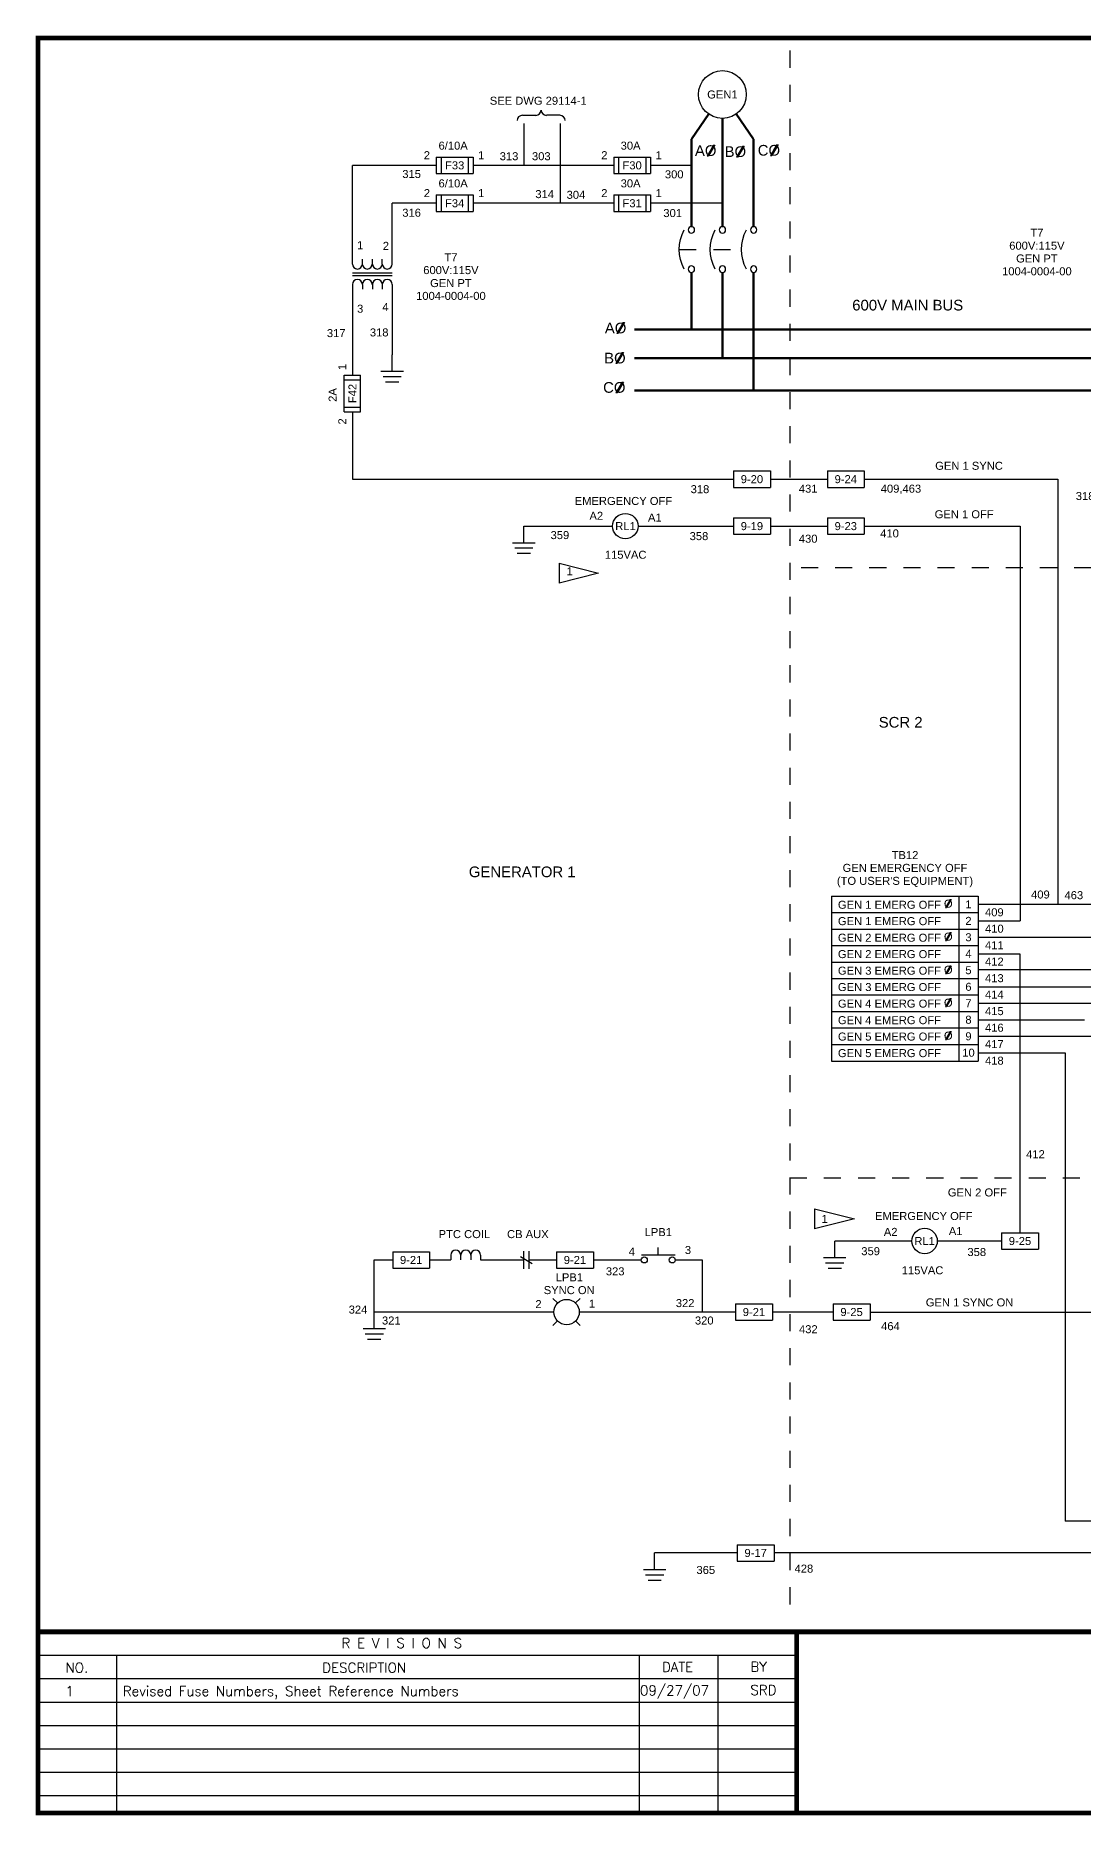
# Model space of a CAD drawing. Extents: x 0.9 to 17.5, y -2.3 to 8.2.
# Drawn here: x 0.86 to 7, y -2.25 to 8.17 of the extents above; entities that cross this region are included whole.
import ezdxf
from ezdxf.enums import TextEntityAlignment as Align

# ---------------------------------------------------------------- set-up
doc = ezdxf.new("R2010")
doc.units = 0
doc.header["$MEASUREMENT"] = 0
doc.linetypes.add('DASHED2', pattern=[0.375, 0.25, -0.125])
doc.layers.get('0').update_dxf_attribs({"linetype": 'CONTINUOUS'})
doc.layers.add('DRAWING', color=7, linetype='CONTINUOUS')
doc.styles.add('ROMAND', font='ROMAND.shx')
doc.styles.get("Standard").update_dxf_attribs({"font": 'ARIAL.TTF'})

# ---------------------------------------------------------------- blocks, each defined once
blk = doc.blocks.new('A_phase')
h = blk.add_hatch(color=256)
h.paths.add_polyline_path([(0.1, -0.033), (0.108, -0.033), (0.145, 0.031), (0.137, 0.031)], flags=16)
h.paths.add_polyline_path([(0.01, -0.05), (0.165, -0.05), (0.165, 0.047), (0.01, 0.047)], flags=9)
for p, q in [((0.137, 0.031), (0.1, -0.033)), ((0.145, 0.031), (0.108, -0.033)), ((0.137, 0.031), (0.145, 0.031)), ((0.108, -0.033), (0.1, -0.033))]:
    blk.add_line(p, q)
blk.add_text('AO', height=0.0625).set_placement((0.029, -0.032))
blk = doc.blocks.new('B_phase')
h = blk.add_hatch(color=256)
h.paths.add_polyline_path([(0.094, -0.031), (0.101, -0.031), (0.139, 0.033), (0.131, 0.033)], flags=16)
h.paths.add_polyline_path([(0.01, -0.048), (0.158, -0.048), (0.158, 0.049), (0.01, 0.049)], flags=9)
for p, q in [((0.131, 0.033), (0.094, -0.031)), ((0.139, 0.033), (0.101, -0.031)), ((0.131, 0.033), (0.139, 0.033)), ((0.101, -0.031), (0.094, -0.031))]:
    blk.add_line(p, q)
blk.add_text('BO', height=0.0625).set_placement((0.025, -0.03))
blk = doc.blocks.new('connection')
blk.add_circle((0.074, 0), 0.0744)
blk = doc.blocks.new('CircuitBreaker')
blk.add_arc((-0.172, -0.134), 0.243, 331.7071, 28.2929)
at = {"xscale": 0.25, "yscale": 0.25, "zscale": 0.25}
for p in [(-0.019, -0.019), (-0.019, -0.249)]:
    blk.add_blockref('connection', p, dxfattribs=at)
blk = doc.blocks.new('C_phase')
h = blk.add_hatch(color=256)
h.paths.add_polyline_path([(0.099, -0.026), (0.107, -0.026), (0.144, 0.038), (0.136, 0.038)], flags=16)
h.paths.add_polyline_path([(0.013, -0.043), (0.168, -0.043), (0.168, 0.054), (0.013, 0.054)], flags=9)
for p, q in [((0.136, 0.038), (0.099, -0.026)), ((0.144, 0.038), (0.107, -0.026)), ((0.136, 0.038), (0.144, 0.038)), ((0.107, -0.026), (0.099, -0.026))]:
    blk.add_line(p, q)
blk.add_text('CO', height=0.0625).set_placement((0.025, -0.025))
blk = doc.blocks.new('gnd')
for p, q in [((0, -0.099), (0, 0)), ((0.066, -0.099), (-0.066, -0.099)), ((0.053, -0.13), (-0.053, -0.13)), ((0.039, -0.161), (-0.039, -0.161))]:
    blk.add_line(p, q)
blk = doc.blocks.new('_phase_symbol')
h = blk.add_hatch(color=256)
h.paths.add_polyline_path([(0.018, -0.034), (0.026, -0.034), (0.063, 0.03), (0.055, 0.03)], flags=16)
h.paths.add_polyline_path([(-0.072, -0.05), (0.083, -0.05), (0.083, 0.047), (-0.072, 0.047)], flags=9)
for p, q in [((0.055, 0.03), (0.018, -0.034)), ((0.063, 0.03), (0.026, -0.034)), ((0.055, 0.03), (0.063, 0.03)), ((0.026, -0.034), (0.018, -0.034))]:
    blk.add_line(p, q)
blk.add_text('O', height=0.0625).set_placement((0.007, -0.033))
blk = doc.blocks.new('N_C_contact')
for p, q in [((0.051, 0.031), (-0.051, 0.031)), ((0.051, 0), (-0.051, 0)), ((-0.02, -0.019), (0.02, 0.05))]:
    blk.add_line(p, q)

msp = doc.modelspace()

# ---------------------------------------------------------------- linework, layer by layer
at = {"color": 7}
for p, q in [((0.878, -1.175), (0.878, -2.236)), ((0.878, -1.312), (5.324, -1.312)), ((1.339, -1.312), (1.339, -2.236)), ((4.402, -1.312), (4.402, -2.236)), ((4.863, -1.312), (4.863, -2.236)), ((0.878, -1.449), (5.324, -1.449)), ((0.878, -1.449), (5.324, -1.449)), ((0.878, -1.586), (5.324, -1.586)), ((0.878, -1.586), (5.324, -1.586)), ((0.878, -1.723), (5.324, -1.723)), ((0.878, -1.86), (5.324, -1.86)), ((0.878, -1.997), (5.324, -1.997)), ((0.878, -2.134), (5.324, -2.134))]:
    msp.add_line(p, q, dxfattribs=at)
at = {"color": 7, "const_width": 0.0288}
msp.add_lwpolyline([(17.511, -2.236), (17.511, 8.16), (0.878, 8.16), (0.878, -2.236)], close=True, dxfattribs=at)
for points in [[(0.878, -1.175), (17.511, -1.175)], [(5.324, -1.175), (5.324, -2.236)]]:
    msp.add_lwpolyline(points, dxfattribs=at)
at = {"layer": 'DRAWING', "color": 7, "linetype": 'DASHED2', "ltscale": 0.25}
for p, q in [((5.284, 8.086), (5.284, -1.075)), ((9.45, 5.057), (5.284, 5.057)), ((5.284, 1.485), (9.45, 1.485))]:
    msp.add_line(p, q, dxfattribs=at)
at = {"layer": 'DRAWING', "color": 7}
for p, q in [((3.827, 7.738), (3.827, 7.738)), ((3.686, 7.676), (3.686, 7.676)), ((3.717, 7.707), (3.795, 7.707)), ((3.727, 7.414), (3.727, 7.659)), ((3.936, 7.707), (3.858, 7.707)), ((3.941, 7.192), (3.941, 7.659)), ((2.721, 6.836), (2.721, 7.414)), ((3.212, 7.414), (2.721, 7.414)), ((3.212, 7.462), (3.428, 7.462)), ((3.212, 7.462), (3.212, 7.366)), ((3.241, 7.462), (3.241, 7.366)), ((3.4, 7.462), (3.4, 7.366)), ((3.428, 7.462), (3.428, 7.366)), ((4.252, 7.414), (3.428, 7.414)), ((4.252, 7.462), (4.468, 7.462)), ((4.252, 7.462), (4.252, 7.366)), ((4.281, 7.462), (4.281, 7.366)), ((4.44, 7.462), (4.44, 7.366)), ((4.468, 7.462), (4.468, 7.366)), ((4.707, 7.414), (4.468, 7.414)), ((3.212, 7.366), (3.428, 7.366)), ((4.252, 7.366), (4.468, 7.366)), ((3.212, 7.241), (3.428, 7.241)), ((3.212, 7.241), (3.212, 7.144)), ((3.241, 7.241), (3.241, 7.144)), ((3.4, 7.241), (3.4, 7.144)), ((3.428, 7.241), (3.428, 7.144)), ((4.252, 7.241), (4.468, 7.241)), ((4.252, 7.241), (4.252, 7.144)), ((4.281, 7.241), (4.281, 7.144)), ((4.44, 7.241), (4.44, 7.144)), ((4.468, 7.241), (4.468, 7.144)), ((2.954, 6.836), (2.954, 7.192)), ((3.212, 7.192), (2.954, 7.192)), ((3.212, 7.144), (3.428, 7.144)), ((4.252, 7.192), (3.428, 7.192)), ((4.252, 7.144), (4.468, 7.144)), ((4.889, 7.192), (4.468, 7.192)), ((2.721, 6.785), (2.954, 6.785)), ((2.779, 6.836), (2.779, 6.865)), ((2.838, 6.836), (2.838, 6.865)), ((2.896, 6.836), (2.896, 6.865)), ((2.721, 6.768), (2.954, 6.768)), ((2.721, 6.717), (2.721, 6.186)), ((2.779, 6.717), (2.779, 6.688)), ((2.838, 6.717), (2.838, 6.688)), ((2.896, 6.717), (2.896, 6.688)), ((2.954, 6.717), (2.954, 6.305)), ((2.672, 5.97), (2.672, 6.186)), ((2.672, 6.186), (2.769, 6.186)), ((2.672, 6.157), (2.769, 6.157)), ((2.769, 5.97), (2.769, 6.186)), ((2.672, 5.998), (2.769, 5.998)), ((2.672, 5.97), (2.769, 5.97)), ((2.721, 5.97), (2.721, 5.576)), ((2.721, 5.576), (4.954, 5.576)), ((4.954, 5.624), (5.17, 5.624)), ((4.954, 5.624), (4.954, 5.528)), ((4.954, 5.528), (5.17, 5.528)), ((5.17, 5.624), (5.17, 5.528)), ((5.17, 5.576), (5.504, 5.576)), ((5.504, 5.624), (5.504, 5.528)), ((5.504, 5.624), (5.72, 5.624)), ((5.504, 5.528), (5.72, 5.528)), ((5.72, 5.624), (5.72, 5.528)), ((5.72, 5.576), (6.854, 5.576)), ((6.854, 5.576), (6.854, 3.086)), ((4.954, 5.35), (4.954, 5.253)), ((4.954, 5.35), (5.17, 5.35)), ((5.17, 5.35), (5.17, 5.253)), ((5.504, 5.35), (5.72, 5.35)), ((5.504, 5.35), (5.504, 5.253)), ((5.72, 5.35), (5.72, 5.253)), ((3.725, 5.301), (4.246, 5.301)), ((4.395, 5.301), (4.954, 5.301)), ((4.954, 5.253), (5.17, 5.253)), ((5.17, 5.301), (5.504, 5.301)), ((5.504, 5.253), (5.72, 5.253)), ((5.72, 5.301), (6.634, 5.301)), ((6.634, 5.301), (6.634, 2.989)), ((3.932, 5.085), (3.932, 4.967)), ((3.932, 5.085), (4.163, 5.026)), ((4.163, 5.026), (3.932, 4.967)), ((5.529, 3.134), (5.529, 2.168)), ((5.529, 3.134), (6.388, 3.134)), ((6.274, 3.134), (6.274, 2.168)), ((6.388, 3.134), (6.388, 2.168)), ((5.529, 3.038), (6.388, 3.038)), ((6.388, 3.086), (7.798, 3.086)), ((6.388, 3.086), (6.575, 3.086)), ((5.529, 2.941), (6.388, 2.941)), ((6.388, 2.989), (6.634, 2.989)), ((5.529, 2.845), (6.388, 2.845)), ((6.388, 2.893), (7.798, 2.893)), ((5.529, 2.748), (6.388, 2.748)), ((6.388, 2.796), (6.633, 2.796)), ((6.633, 2.796), (6.633, 1.162)), ((5.529, 2.651), (6.388, 2.651)), ((6.388, 2.705), (7.798, 2.705)), ((5.529, 2.555), (6.388, 2.555)), ((6.388, 2.603), (7.126, 2.603)), ((6.388, 2.507), (7.798, 2.507)), ((5.529, 2.458), (6.388, 2.458)), ((6.388, 2.41), (7.012, 2.41)), ((5.529, 2.362), (6.388, 2.362)), ((6.388, 2.313), (7.798, 2.313)), ((5.529, 2.265), (6.388, 2.265)), ((6.388, 2.217), (6.898, 2.217)), ((6.898, 2.217), (6.898, -0.527)), ((5.529, 2.168), (6.388, 2.168)), ((5.429, 1.303), (5.429, 1.185)), ((5.429, 1.303), (5.664, 1.244)), ((5.664, 1.244), (5.429, 1.185)), ((6.525, 1.162), (6.741, 1.162)), ((6.525, 1.162), (6.525, 1.066)), ((6.741, 1.162), (6.741, 1.066)), ((2.957, 1.051), (3.173, 1.051)), ((2.957, 1.051), (2.957, 0.955)), ((3.173, 1.051), (3.173, 0.955)), ((3.917, 1.051), (4.133, 1.051)), ((3.917, 1.051), (3.917, 0.955)), ((4.133, 1.051), (4.133, 0.955)), ((4.513, 1.033), (4.513, 1.077)), ((6, 1.114), (5.547, 1.114)), ((6.525, 1.114), (6.149, 1.114)), ((6.525, 1.066), (6.741, 1.066)), ((2.849, 0.698), (2.849, 1.003)), ((2.849, 1.003), (2.957, 1.003)), ((2.957, 0.955), (3.173, 0.955)), ((3.173, 1.003), (3.297, 1.003)), ((3.297, 1.032), (3.297, 1.003)), ((3.355, 1.032), (3.355, 1.003)), ((3.414, 1.032), (3.414, 1.003)), ((3.472, 1.032), (3.472, 1.003)), ((3.472, 1.003), (3.725, 1.003)), ((3.757, 1.003), (3.917, 1.003)), ((3.917, 0.955), (4.133, 0.955)), ((4.133, 1.003), (4.414, 1.003)), ((4.414, 1.033), (4.613, 1.033)), ((4.613, 1.003), (4.771, 1.003)), ((4.771, 1.003), (4.771, 0.698)), ((3.923, 0.751), (3.896, 0.778)), ((4.028, 0.751), (4.055, 0.778)), ((4.966, 0.747), (5.182, 0.747)), ((4.966, 0.747), (4.966, 0.65)), ((5.182, 0.747), (5.182, 0.65)), ((5.538, 0.747), (5.754, 0.747)), ((5.538, 0.747), (5.538, 0.65)), ((5.754, 0.747), (5.754, 0.65)), ((3.901, 0.698), (2.849, 0.698)), ((3.923, 0.646), (3.896, 0.619)), ((4.028, 0.646), (4.055, 0.619)), ((4.966, 0.698), (4.05, 0.698)), ((4.966, 0.65), (5.182, 0.65)), ((5.538, 0.698), (5.182, 0.698)), ((5.538, 0.65), (5.754, 0.65)), ((5.754, 0.698), (8.804, 0.698)), ((12.595, -0.527), (6.898, -0.527)), ((4.976, -0.713), (4.492, -0.713)), ((4.976, -0.665), (5.192, -0.665)), ((4.976, -0.665), (4.976, -0.761)), ((5.192, -0.665), (5.192, -0.761)), ((12.595, -0.713), (5.192, -0.713)), ((4.976, -0.761), (5.192, -0.761))]:
    msp.add_line(p, q, dxfattribs=at)
at = {"layer": 'DRAWING', "color": 7, "lineweight": 50}
for p, q in [((4.809, 7.715), (4.707, 7.568)), ((4.97, 7.715), (5.072, 7.568)), ((4.889, 7.689), (4.889, 7.055)), ((4.707, 7.568), (4.707, 7.055)), ((5.072, 7.568), (5.072, 7.055)), ((4.707, 6.788), (4.707, 6.453)), ((4.889, 6.788), (4.889, 6.284)), ((5.072, 6.788), (5.072, 6.095)), ((4.373, 6.453), (13.189, 6.453)), ((4.373, 6.284), (13.189, 6.284)), ((4.373, 6.095), (13.189, 6.095))]:
    msp.add_line(p, q, dxfattribs=at)
at = {"layer": 'DRAWING', "color": 7, "linetype": 'DASHED2', "ltscale": 0.09375}
msp.add_line((4.636, 6.921), (5.001, 6.921), dxfattribs=at)
at = {"layer": 'DRAWING', "color": 7}
for centre, radius in [((4.889, 7.829), 0.14), ((4.431, 1.003), 0.0176), ((4.595, 1.003), 0.0176)]:
    msp.add_circle(centre, radius, dxfattribs=at)
for centre, radius, start, end in [((3.795, 7.738), 0.0312, 270, 0), ((3.858, 7.738), 0.0312, 180, 270), ((3.717, 7.676), 0.0312, 90, 180), ((3.936, 7.676), 0.0312, 0, 90), ((2.75, 6.836), 0.0292, 180, 0), ((2.808, 6.836), 0.0292, 180, 0), ((2.867, 6.836), 0.0292, 180, 0), ((2.925, 6.836), 0.0292, 180, 0), ((2.75, 6.717), 0.0292, 0, 180), ((2.808, 6.717), 0.0292, 0, 180), ((2.867, 6.717), 0.0292, 0, 180), ((2.925, 6.717), 0.0292, 0, 180), ((3.326, 1.032), 0.0292, 0, 180), ((3.385, 1.032), 0.0292, 0, 180), ((3.443, 1.032), 0.0292, 0, 180)]:
    msp.add_arc(centre, radius, start, end, dxfattribs=at)

# ---------------------------------------------------------------- block references
for name, p in [('A_phase', (4.699, 7.501)), ('B_phase', (4.877, 7.493)), ('C_phase', (5.071, 7.496)), ('A_phase', (4.171, 6.462)), ('gnd', (2.954, 6.305)), ('B_phase', (4.171, 6.284)), ('C_phase', (4.165, 6.107)), ('connection', (4.246, 5.301)), ('gnd', (3.725, 5.301)), ('gnd', (5.547, 1.114)), ('gnd', (2.849, 0.698)), ('gnd', (4.492, -0.713))]:
    msp.add_blockref(name, p, dxfattribs=at)
at = {"layer": 'DRAWING', "color": 7, "xscale": -1}
for p in [(4.707, 7.055), (4.889, 7.055), (5.072, 7.055)]:
    msp.add_blockref('CircuitBreaker', p, dxfattribs=at)
at = {"layer": 'DRAWING', "color": 7, "xscale": 0.75, "yscale": 0.75, "zscale": 0.75}
for p in [(6.182, 3.091), (6.182, 2.898), (6.182, 2.704), (6.182, 2.511), (6.182, 2.318)]:
    msp.add_blockref('_phase_symbol', p, dxfattribs=at)
at = {"layer": 'DRAWING', "color": 7}
for name, p, rotation in [('connection', (6.074, 1.04), 90), ('N_C_contact', (3.725, 1.003), 270), ('connection', (3.976, 0.624), 90)]:
    msp.add_blockref(name, p, dxfattribs=dict(at, rotation=rotation))

# ---------------------------------------------------------------- texts
at = {"color": 7, "style": 'ROMAND'}
for s, height, p in [('R E V I S I O N S', 0.05763, (2.657, -1.27)), ('DATE', 0.0576, (4.535, -1.41)), ('BY', 0.0576, (5.053, -1.408)), ('NO.', 0.0576, (1.039, -1.414)), ('DESCRIPTION', 0.05763, (2.544, -1.414)), ('1', 0.0576, (1.039, -1.551)), ('Revised Fuse Numbers, Sheet Reference Numbers', 0.05763, (1.375, -1.551)), ('09/27/07', 0.0576, (4.406, -1.547)), ('SRD', 0.0576, (5.053, -1.545))]:
    msp.add_text(s, height=height, dxfattribs=at).set_placement(p)
at = {"layer": 'DRAWING', "color": 7}
for s, p in [('GEN1', (4.889, 7.829)), ('F33', (3.32, 7.414)), ('F30', (4.36, 7.414)), ('F34', (3.32, 7.192)), ('F31', (4.36, 7.192)), ('9-20', (5.062, 5.576)), ('9-24', (5.612, 5.576)), ('RL1', (4.321, 5.301)), ('9-19', (5.062, 5.301)), ('9-23', (5.612, 5.301)), ('1', (6.331, 3.086)), ('2', (6.331, 2.989)), ('4', (6.331, 2.796)), ('3', (6.331, 2.893)), ('5', (6.331, 2.7)), ('6', (6.331, 2.603)), ('7', (6.331, 2.507)), ('8', (6.331, 2.41)), ('9', (6.331, 2.313)), ('10', (6.331, 2.217)), ('RL1', (6.074, 1.114)), ('9-25', (6.633, 1.114)), ('9-21', (3.065, 1.003)), ('9-21', (4.025, 1.003)), ('9-21', (5.074, 0.698)), ('9-25', (5.646, 0.698)), ('9-17', (5.084, -0.713))]:
    msp.add_text(s, height=0.0469, dxfattribs=at).set_placement(p, align=Align.MIDDLE_CENTER)
for s, height, p in [('SEE DWG 29114-1', 0.04688, (3.526, 7.769)), ('2', 0.0469, (3.139, 7.45)), ('1', 0.0469, (3.457, 7.45)), ('313', 0.0469, (3.584, 7.444)), ('303', 0.0469, (3.773, 7.444)), ('2', 0.0469, (4.179, 7.45)), ('1', 0.0469, (4.497, 7.45)), ('315', 0.0469, (3.013, 7.34)), ('300', 0.0469, (4.552, 7.338)), ('2', 0.0469, (3.139, 7.228)), ('1', 0.0469, (3.457, 7.228)), ('314', 0.0469, (3.793, 7.222)), ('304', 0.0469, (3.976, 7.218)), ('2', 0.0469, (4.179, 7.228)), ('1', 0.0469, (4.497, 7.228)), ('316', 0.0469, (3.013, 7.113)), ('301', 0.0469, (4.543, 7.111)), ('1', 0.0469, (2.748, 6.923)), ('2', 0.0469, (2.899, 6.919)), ('3', 0.0469, (2.748, 6.551)), ('4', 0.0469, (2.896, 6.561)), ('600V MAIN BUS', 0.0625, (5.65, 6.564)), ('317', 0.0469, (2.571, 6.408)), ('318', 0.0469, (2.823, 6.412)), ('GEN 1 SYNC', 0.0469, (6.136, 5.631)), ('318', 0.0469, (4.703, 5.494)), ('431', 0.0469, (5.337, 5.497)), ('409,463', 0.0469, (5.817, 5.497)), ('318', 0.0469, (6.96, 5.454)), ('A2', 0.0469, (4.11, 5.338)), ('A1', 0.0469, (4.453, 5.328)), ('GEN 1 OFF', 0.0469, (6.133, 5.347)), ('359', 0.0469, (3.882, 5.225)), ('358', 0.0469, (4.697, 5.219)), ('430', 0.0469, (5.337, 5.204)), ('410', 0.0469, (5.814, 5.235)), ('SCR 2', 0.0625, (5.805, 4.121)), ('GENERATOR 1', 0.0625, (3.403, 3.245)), ('409', 0.0469, (6.698, 3.12)), ('463', 0.0469, (6.894, 3.116)), ('GEN 1 EMERG OFF', 0.04688, (5.566, 3.06)), ('409', 0.0469, (6.428, 3.016)), ('GEN 1 EMERG OFF', 0.04688, (5.566, 2.964)), ('410', 0.0469, (6.428, 2.92)), ('GEN 2 EMERG OFF', 0.04688, (5.566, 2.867)), ('GEN 2 EMERG OFF', 0.04688, (5.566, 2.771)), ('411', 0.0469, (6.428, 2.823)), ('GEN 3 EMERG OFF', 0.04688, (5.566, 2.674)), ('412', 0.0469, (6.428, 2.727)), ('GEN 3 EMERG OFF', 0.04688, (5.566, 2.578)), ('413', 0.0469, (6.428, 2.63)), ('GEN 4 EMERG OFF', 0.04688, (5.566, 2.481)), ('414', 0.0469, (6.428, 2.534)), ('GEN 4 EMERG OFF', 0.04688, (5.566, 2.384)), ('415', 0.0469, (6.428, 2.437)), ('GEN 5 EMERG OFF', 0.04688, (5.566, 2.288)), ('416', 0.0469, (6.428, 2.34)), ('GEN 5 EMERG OFF', 0.04688, (5.566, 2.191)), ('417', 0.0469, (6.428, 2.244)), ('418', 0.0469, (6.428, 2.147)), ('412', 0.0469, (6.669, 1.599)), ('GEN 2 OFF', 0.0469, (6.21, 1.375)), ('1', 0.0469, (5.47, 1.22)), ('PTC COIL', 0.0469, (3.226, 1.131)), ('CB AUX', 0.0469, (3.627, 1.131)), ('LPB1', 0.0469, (4.433, 1.143)), ('A2', 0.0469, (5.835, 1.144)), ('A1', 0.0469, (6.216, 1.149)), ('4', 0.0469, (4.34, 1.029)), ('3', 0.0469, (4.669, 1.038)), ('359', 0.0469, (5.703, 1.031)), ('358', 0.0469, (6.325, 1.026)), ('323', 0.0469, (4.206, 0.913)), ('SYNC ON', 0.0469, (3.842, 0.803)), ('LPB1', 0.0469, (3.912, 0.878)), ('324', 0.0469, (2.699, 0.689)), ('2', 0.0469, (3.793, 0.721)), ('1', 0.0469, (4.107, 0.724)), ('322', 0.0469, (4.616, 0.727)), ('GEN 1 SYNC ON', 0.04688, (6.081, 0.731)), ('321', 0.0469, (2.894, 0.625)), ('320', 0.0469, (4.728, 0.625)), ('464', 0.0469, (5.819, 0.592)), ('432', 0.0469, (5.338, 0.574)), ('365', 0.0469, (4.737, -0.836)), ('428', 0.0469, (5.312, -0.828))]:
    msp.add_text(s, height=height, dxfattribs=at).set_placement(p)
for s, height, p in [('6/10A', 0.0469, (3.311, 7.506)), ('30A', 0.0469, (4.351, 7.506)), ('6/10A', 0.0469, (3.311, 7.285)), ('30A', 0.0469, (4.351, 7.285)), ('T7', 0.0469, (6.732, 6.996)), ('T7', 0.0469, (3.298, 6.852)), ('600V:115V', 0.0469, (6.732, 6.92)), ('GEN PT', 0.0469, (6.732, 6.845)), ('600V:115V', 0.0469, (3.298, 6.777)), ('1004-0004-00', 0.04688, (6.732, 6.77)), ('1004-0004-00', 0.04688, (3.298, 6.626)), ('GEN PT', 0.0469, (3.298, 6.701)), ('EMERGENCY OFF', 0.04688, (4.309, 5.425)), ('115VAC', 0.0469, (4.322, 5.11)), ('1', 0.0469, (3.994, 5.013)), ('TB12', 0.0469, (5.959, 3.351)), ("(TO USER'S EQUIPMENT)", 0.04688, (5.959, 3.2)), ('GEN EMERGENCY OFF', 0.04688, (5.959, 3.276)), ('EMERGENCY OFF', 0.04688, (6.069, 1.237)), ('115VAC', 0.0469, (6.062, 0.919))]:
    msp.add_text(s, height=height, dxfattribs=at).set_placement(p, align=Align.CENTER)
for s, p in [('1', (2.685, 6.215)), ('2', (2.685, 5.896))]:
    msp.add_text(s, height=0.0469, rotation=90, dxfattribs=at).set_placement(p)
msp.add_text('2A', height=0.0469, rotation=90, dxfattribs=at).set_placement((2.628, 6.069), align=Align.CENTER)
msp.add_text('F42', height=0.0469, rotation=90, dxfattribs=at).set_placement((2.721, 6.078), align=Align.MIDDLE_CENTER)

doc.saveas('drawing.dxf')
